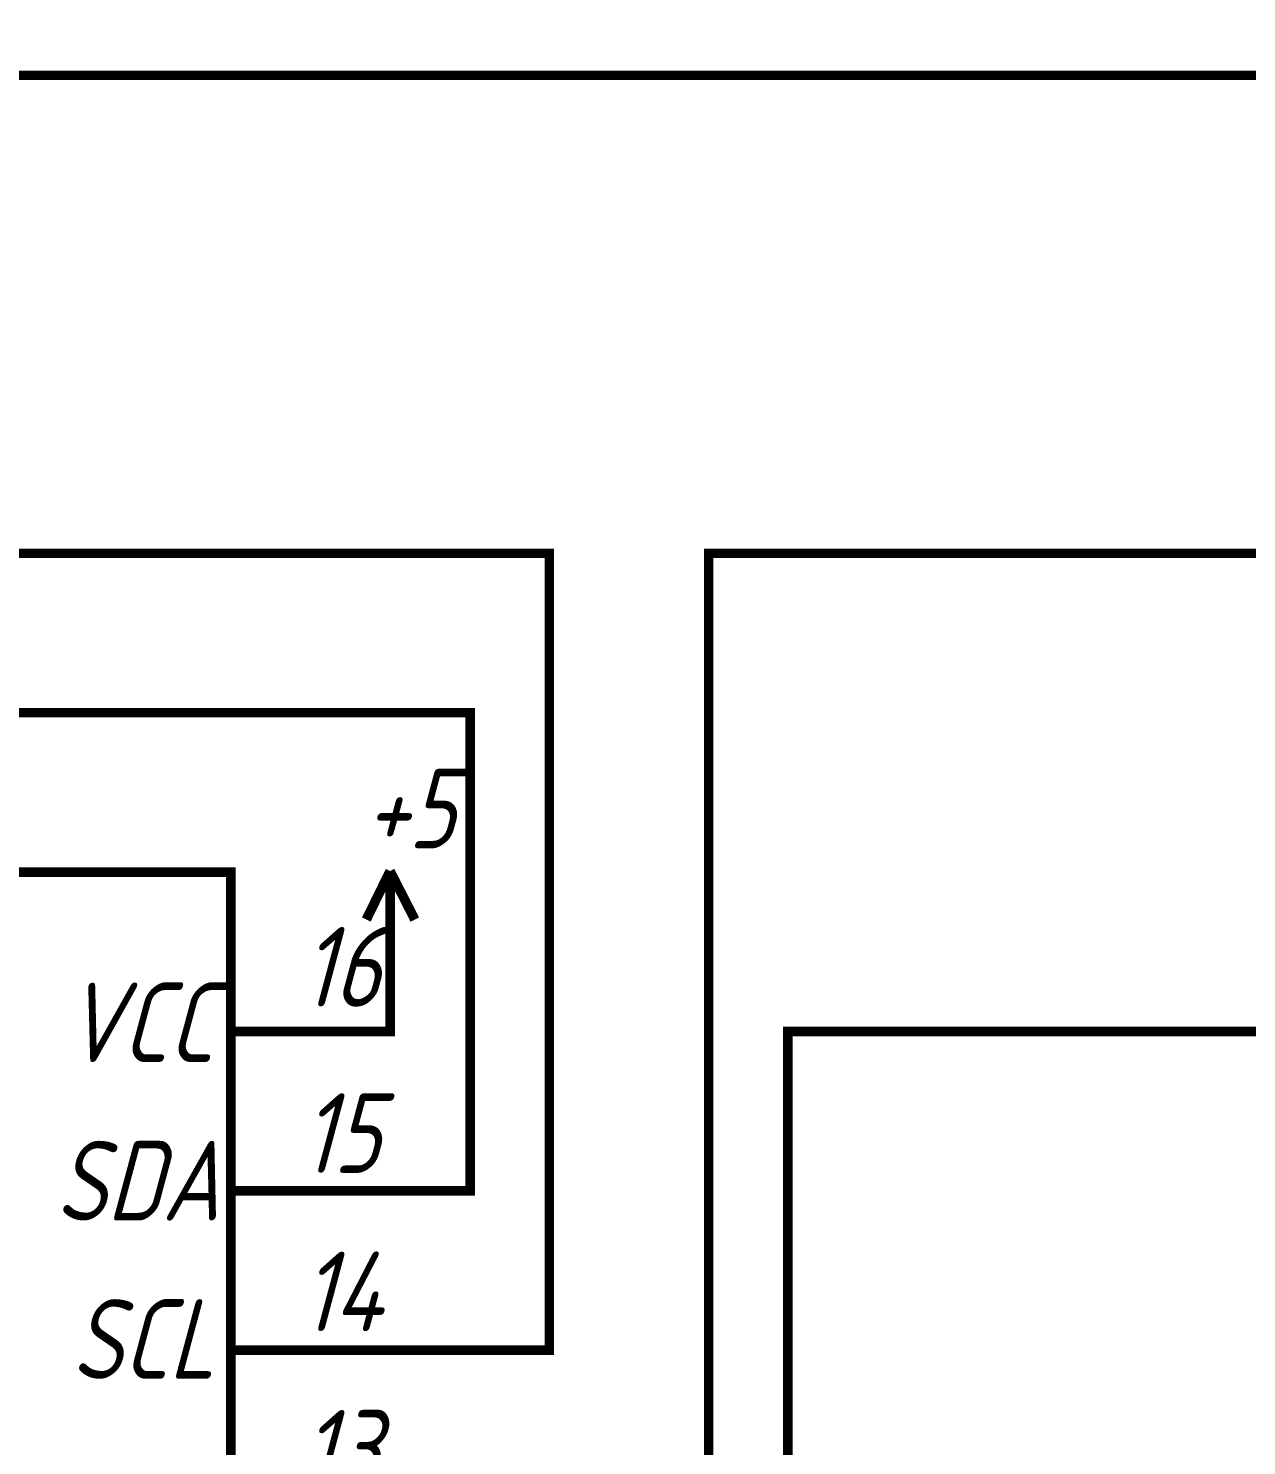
# Model space of a CAD drawing. Header units: millimetres. Extents: x 101 to 942, y 57 to 651.
# Drawn here: x 751.14 to 789.37, y 315.78 to 360.26 of the extents above; entities that cross this region are included whole.
import ezdxf

# ---------------------------------------------------------------- set-up
doc = ezdxf.new("R2010")
doc.units = ezdxf.units.MM
doc.header["$LTSCALE"] = 0.5
doc.layers.add('Sheet', color=255, linetype='Continuous')
doc.styles.add('GOST type A0', font='', dxfattribs={"oblique": 15, "height": 3.5})
doc.styles.get('GOST type A0').set_extended_font_data('GOST type A')

msp = doc.modelspace()

# ---------------------------------------------------------------- linework, layer by layer
at = {"layer": 'Sheet', "color": 7, "const_width": 0.3}
for points in [[(760.006, 323.776), (765.006, 323.776), (765.006, 338.782), (507.582, 338.782), (507.582, 398.772), (460.097, 398.772)], [(760.006, 318.775), (767.49, 318.775), (767.49, 343.783), (502.582, 343.783), (502.582, 393.77), (460.097, 393.77)], [(804.975, 358.789), (722.521, 358.789), (722.521, 308.771), (727.49, 308.771)], [(804.975, 343.783), (772.49, 343.783), (772.49, 281.277), (717.521, 281.277), (717.521, 303.769), (727.49, 303.769)], [(762.49, 333.811), (761.745, 332.289)], [(762.49, 333.811), (763.267, 332.289)], [(762.49, 331.295), (762.49, 333.811)], [(760.006, 328.778), (762.49, 328.778), (762.49, 331.295)], [(804.975, 328.778), (774.975, 328.778), (774.975, 276.275), (722.521, 276.275), (722.521, 298.767), (727.49, 298.767)], [(757.49, 328.778), (760.006, 328.778)], [(757.49, 323.776), (760.006, 323.776)], [(757.49, 318.775), (760.006, 318.775)]]:
    msp.add_lwpolyline(points, dxfattribs=at)
msp.add_lwpolyline([(730.006, 333.78), (757.49, 333.78), (757.49, 288.795), (730.006, 288.795), (730.006, 333.78)], close=True, dxfattribs=at)

# ---------------------------------------------------------------- texts
at = {"layer": 'Sheet', "color": 7, "style": 'GOST type A0', "oblique": 15}
for s, p in [('+5', (761.683, 334.526)), ('16', (759.695, 329.555)), ('VCC', (752.242, 327.815)), ('15', (759.695, 324.336)), ('SDA', (751.993, 322.844)), ('14', (759.695, 319.365)), ('SCL', (752.49, 317.874)), ('13', (759.695, 314.394))]:
    msp.add_text(s, height=2.5, dxfattribs=at).set_placement(p)

doc.saveas('drawing.dxf')
